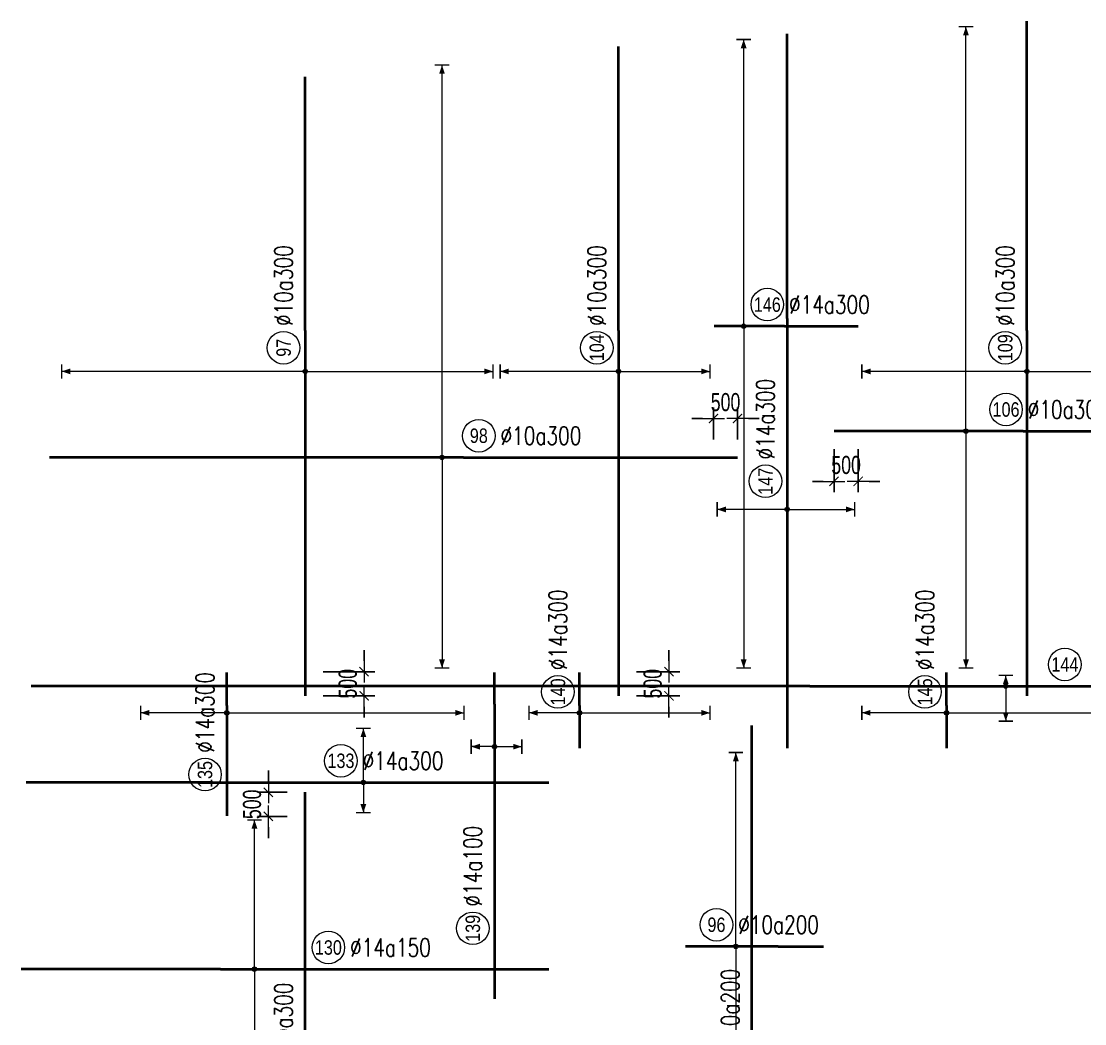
# Model space of a CAD drawing. Header units: millimetres. Extents: x -179076 to 493302, y -18667 to 80932.
# Drawn here: x 29846 to 51898, y 58000 to 78786 of the extents above; entities that cross this region are included whole.
import ezdxf
from ezdxf.enums import TextEntityAlignment as Align

# ---------------------------------------------------------------- set-up
doc = ezdxf.new("R2010")
doc.units = ezdxf.units.MM
doc.layers.get('0').update_dxf_attribs({"lineweight": 20})
doc.layers.get('Defpoints').update_dxf_attribs({"color": 151, "lineweight": 9})
for name, color, linetype, lineweight in [('$0$NDC_S_HATCH MATERIAL', 8, 'Continuous', 13), ('NDC_S_DIM', 1, 'Continuous', 15), ('NDC_S_REBAR', 4, 'Continuous', 35), ('NDC_S_VN TEXT', 7, 'Continuous', 20)]:
    doc.layers.add(name, color=color, linetype=linetype, lineweight=lineweight)
doc.styles.add('ARIAL', font='arial.ttf', dxfattribs={"width": 0.8})
doc.styles.add('NDC_DIM', font='', dxfattribs={"width": 0.75})
doc.styles.add('NDC_EN TXT', font='romans.shx', dxfattribs={"width": 0.8})
doc.styles.get('NDC_DIM').set_extended_font_data('Dotum')
doc.dimstyles.new('NDC_dim_150', dxfattribs={"dimscale": 150, "dimtxt": 2.5, "dimasz": 1.5, "dimexe": 1.5, "dimexo": 2.5, "dimgap": 1, "dimtad": 1, "dimdec": 0, "dimzin": 0, "dimdsep": 46, "dimtxsty": 'NDC_DIM', "dimblk": 'DIMMARK', "dimcen": 0.09, "dimdle": 1.2, "dimclrd": 1, "dimclre": 1, "dimclrt": 3, "dimadec": 0, "dimazin": 0, "dimtfac": 1, "dimtdec": 0, "dimtix": 1, "dimtofl": 0, "dimtmove": 0, "dimatfit": 3, "dimfxl": 8, "dimfxlon": 1, "dimtolj": 1, "dimtzin": 0, "dimarcsym": 0})

# ---------------------------------------------------------------- blocks, each defined once
blk = doc.blocks.new('DIMMARK')
at = {"layer": 'NDC_S_DIM', "color": 1}
blk.add_line((-1.5, 0), (1, 0), dxfattribs=at)
at = {"layer": 'NDC_S_DIM', "color": 2, "const_width": 0.1}
blk.add_lwpolyline([(-0.424, -0.424), (0.424, 0.424)], dxfattribs=at)
blk = doc.blocks.new('*D759')
at = {"layer": 'Defpoints', "color": 0, "transparency": 16777216}
for p in [(44700, 70550), (44200, 69742), (44700, 69742)]:
    blk.add_point(p, dxfattribs=at)
at = {"layer": 'NDC_S_DIM', "color": 1, "lineweight": -2, "transparency": 16777216}
for p, q in [((44200, 70117), (44200, 70775)), ((44700, 70117), (44700, 70775)), ((43975, 70550), (43750, 70550)), ((44925, 70550), (45150, 70550))]:
    blk.add_line(p, q, dxfattribs=at)
at = {"layer": 'NDC_S_DIM', "color": 1, "lineweight": -2, "transparency": 16777216, "xscale": 225, "yscale": 225, "zscale": 225}
blk.add_blockref('DIMMARK', (44200, 70550), dxfattribs=at)
at = {"layer": 'NDC_S_DIM', "color": 1, "lineweight": -2, "transparency": 16777216, "xscale": 225, "yscale": 225, "zscale": 225, "rotation": 180}
blk.add_blockref('DIMMARK', (44700, 70550), dxfattribs=at)
at = {"layer": 'NDC_S_DIM', "color": 3, "transparency": 16777216, "insert": (44450, 70887), "char_height": 375, "attachment_point": 5, "style": 'NDC_DIM'}
blk.add_mtext('\\A1;500', dxfattribs=at)
blk = doc.blocks.new('*D760')
at = {"layer": 'Defpoints', "color": 0, "transparency": 16777216}
for p in [(46700, 70286), (47200, 70286), (47200, 69246)]:
    blk.add_point(p, dxfattribs=at)
at = {"layer": 'NDC_S_DIM', "color": 1, "lineweight": -2, "transparency": 16777216}
for p, q in [((46700, 69911), (46700, 69021)), ((47200, 69911), (47200, 69021)), ((46475, 69246), (46250, 69246)), ((47425, 69246), (47650, 69246))]:
    blk.add_line(p, q, dxfattribs=at)
at = {"layer": 'NDC_S_DIM', "color": 1, "lineweight": -2, "transparency": 16777216, "xscale": 225, "yscale": 225, "zscale": 225}
blk.add_blockref('DIMMARK', (46700, 69246), dxfattribs=at)
at = {"layer": 'NDC_S_DIM', "color": 1, "lineweight": -2, "transparency": 16777216, "xscale": 225, "yscale": 225, "zscale": 225, "rotation": 180}
blk.add_blockref('DIMMARK', (47200, 69246), dxfattribs=at)
at = {"layer": 'NDC_S_DIM', "color": 3, "transparency": 16777216, "insert": (46950, 69584), "char_height": 375, "attachment_point": 5, "style": 'NDC_DIM'}
blk.add_mtext('\\A1;500', dxfattribs=at)
blk = doc.blocks.new('*D779')
at = {"layer": 'Defpoints', "color": 0, "transparency": 16777216}
for p in [(42230, 65299), (43277, 65299), (42230, 64799)]:
    blk.add_point(p, dxfattribs=at)
at = {"layer": 'NDC_S_DIM', "color": 1, "lineweight": -2, "transparency": 16777216}
for p, q in [((43277, 65524), (43277, 65749)), ((42605, 65299), (43502, 65299)), ((42605, 64799), (43502, 64799)), ((43277, 64574), (43277, 64349))]:
    blk.add_line(p, q, dxfattribs=at)
at = {"layer": 'NDC_S_DIM', "color": 1, "lineweight": -2, "transparency": 16777216, "xscale": 225, "yscale": 225, "zscale": 225}
for p, rotation in [((43277, 65299), 270), ((43277, 64799), 90)]:
    blk.add_blockref('DIMMARK', p, dxfattribs=dict(at, rotation=rotation))
at = {"layer": 'NDC_S_DIM', "color": 3, "transparency": 16777216, "insert": (42940, 65049), "char_height": 375, "attachment_point": 5, "rotation": 90, "style": 'NDC_DIM'}
blk.add_mtext('\\A1;500', dxfattribs=at)
blk = doc.blocks.new('*D785')
at = {"layer": 'Defpoints', "color": 0, "transparency": 16777216}
for p in [(35734, 62799), (34969, 62299), (35734, 62299)]:
    blk.add_point(p, dxfattribs=at)
at = {"layer": 'NDC_S_DIM', "color": 1, "lineweight": -2, "transparency": 16777216}
for p, q in [((34969, 63024), (34969, 63249)), ((35359, 62799), (34744, 62799)), ((35359, 62299), (34744, 62299)), ((34969, 62074), (34969, 61849))]:
    blk.add_line(p, q, dxfattribs=at)
at = {"layer": 'NDC_S_DIM', "color": 1, "lineweight": -2, "transparency": 16777216, "xscale": 225, "yscale": 225, "zscale": 225}
for p, rotation in [((34969, 62799), 270), ((34969, 62299), 90)]:
    blk.add_blockref('DIMMARK', p, dxfattribs=dict(at, rotation=rotation))
at = {"layer": 'NDC_S_DIM', "color": 3, "transparency": 16777216, "insert": (34632, 62549), "char_height": 375, "attachment_point": 5, "rotation": 90, "style": 'NDC_DIM'}
blk.add_mtext('\\A1;500', dxfattribs=at)
blk = doc.blocks.new('*D787')
at = {"layer": 'Defpoints', "color": 0, "transparency": 16777216}
for p in [(35734, 65299), (35734, 64799), (36954, 64799)]:
    blk.add_point(p, dxfattribs=at)
at = {"layer": 'NDC_S_DIM', "color": 1, "lineweight": -2, "transparency": 16777216}
for p, q in [((36954, 65524), (36954, 65749)), ((36109, 65299), (37179, 65299)), ((36109, 64799), (37179, 64799)), ((36954, 64574), (36954, 64349))]:
    blk.add_line(p, q, dxfattribs=at)
at = {"layer": 'NDC_S_DIM', "color": 1, "lineweight": -2, "transparency": 16777216, "xscale": 225, "yscale": 225, "zscale": 225}
for p, rotation in [((36954, 65299), 270), ((36954, 64799), 90)]:
    blk.add_blockref('DIMMARK', p, dxfattribs=dict(at, rotation=rotation))
at = {"layer": 'NDC_S_DIM', "color": 3, "transparency": 16777216, "insert": (36617, 65049), "char_height": 375, "attachment_point": 5, "rotation": 90, "style": 'NDC_DIM'}
blk.add_mtext('\\A1;500', dxfattribs=at)
blk = doc.blocks.new('*U751')
h = blk.add_hatch(color=6)
edge = h.paths.add_edge_path()
edge.add_arc((27.07, 0), 0.3, 0, 360)
at = {"layer": 'NDC_S_DIM', "color": 8}
for q in [(27.07, 1.49), (27.07, -4.84)]:
    blk.add_line((27.07, 0), q, dxfattribs=at)
for points in [[(26.07, 1.49, 0.2, 0.2, 0), (28.07, 1.49, 0, 0, 0)], [(26.07, -4.84, 0.2, 0.2, 0), (28.07, -4.84, 0, 0, 0)]]:
    blk.add_lwpolyline(points, format="xyseb", dxfattribs=at)
at = {"layer": 'NDC_S_DIM'}
blk.add_circle((35.24, 3), 2.25, dxfattribs=at)
at = {"layer": 'NDC_S_DIM', "color": 6}
blk.add_circle((27.07, 0), 0.3, dxfattribs=at)
at = {"layer": 'NDC_S_DIM', "color": 8}
for points in [[(26.67, 0.29), (27.07, 1.49), (27.47, 0.29)], [(26.67, -3.64), (27.07, -4.84), (27.47, -3.64)]]:
    blk.add_solid(points, dxfattribs=at)
at = {"layer": 'NDC_S_REBAR'}
for p, q in [((0, 0), (-107.67, 0)), ((-107.67, 0), (-107.67, 0)), ((0, 0), (281, 0)), ((-107.67, 0), (-107.67, 0))]:
    blk.add_line(p, q, dxfattribs=at)
at = {"layer": 'NDC_S_VN TEXT', "style": 'ARIAL', "width": 0.8}
blk.add_attdef('KHT', text='', height=2, dxfattribs=at).set_placement((35.24, 3), align=Align.MIDDLE_CENTER)
at = {"layer": 'NDC_S_VN TEXT', "color": 3, "style": 'NDC_EN TXT', "width": 0.75}
blk.add_attdef('DKT', (38.24, 1.75), '', height=2.5, dxfattribs=at)
blk = doc.blocks.new('*U752')
h = blk.add_hatch(color=6)
edge = h.paths.add_edge_path()
edge.add_arc((-7.93, 0), 0.3, 0, 360)
at = {"layer": 'NDC_S_DIM', "color": 8}
for q in [(-7.93, 55.93), (-7.93, -32.75)]:
    blk.add_line((-7.93, 0), q, dxfattribs=at)
for points in [[(-8.93, 55.93, 0.2, 0.2, 0), (-6.93, 55.93, 0, 0, 0)], [(-8.93, -32.75, 0.2, 0.2, 0), (-6.93, -32.75, 0, 0, 0)]]:
    blk.add_lwpolyline(points, format="xyseb", dxfattribs=at)
at = {"layer": 'NDC_S_DIM'}
blk.add_circle((-2.39, 3), 2.25, dxfattribs=at)
at = {"layer": 'NDC_S_DIM', "color": 6}
blk.add_circle((-7.93, 0), 0.3, dxfattribs=at)
at = {"layer": 'NDC_S_DIM', "color": 8}
for points in [[(-8.33, 54.73), (-7.93, 55.93), (-7.53, 54.73)], [(-8.33, -31.55), (-7.93, -32.75), (-7.53, -31.55)]]:
    blk.add_solid(points, dxfattribs=at)
at = {"layer": 'NDC_S_REBAR'}
for p, q in [((0, 0), (-26.16, 0)), ((-26.16, 0), (-26.16, 0)), ((0, 0), (20.5, 0)), ((20.5, 0), (20.5, 0)), ((20.5, 0), (20.5, 0)), ((-26.16, 0), (-26.16, 0))]:
    blk.add_line(p, q, dxfattribs=at)
at = {"layer": 'NDC_S_VN TEXT', "style": 'ARIAL', "width": 0.8}
blk.add_attdef('KHT', text='', height=2, dxfattribs=at).set_placement((-2.39, 3), align=Align.MIDDLE_CENTER)
at = {"layer": 'NDC_S_VN TEXT', "color": 3, "style": 'NDC_EN TXT', "width": 0.75}
blk.add_attdef('DKT', (0.61, 1.75), '', height=2.5, dxfattribs=at)
blk = doc.blocks.new('*U738')
h = blk.add_hatch(color=6)
edge = h.paths.add_edge_path()
edge.add_arc((4.7, 0), 0.3, 0, 360)
at = {"layer": 'NDC_S_DIM', "color": 8}
for q in [(4.7, 20.63), (4.7, -35.71)]:
    blk.add_line((4.7, 0), q, dxfattribs=at)
for points in [[(3.7, 20.63, 0.2, 0.2, 0), (5.7, 20.63, 0, 0, 0)], [(3.7, -35.71, 0.2, 0.2, 0), (5.7, -35.71, 0, 0, 0)]]:
    blk.add_lwpolyline(points, format="xyseb", dxfattribs=at)
at = {"layer": 'NDC_S_DIM'}
blk.add_circle((14.92, 3), 2.25, dxfattribs=at)
at = {"layer": 'NDC_S_DIM', "color": 6}
blk.add_circle((4.7, 0), 0.3, dxfattribs=at)
at = {"layer": 'NDC_S_DIM', "color": 8}
for points in [[(4.3, 19.43), (4.7, 20.63), (5.1, 19.43)], [(4.3, -34.51), (4.7, -35.71), (5.1, -34.51)]]:
    blk.add_solid(points, dxfattribs=at)
at = {"layer": 'NDC_S_REBAR'}
for p, q in [((0, 0), (-27.53, 0)), ((-27.53, 0), (-27.53, 0)), ((0, 0), (45.4, 0)), ((45.4, 0), (45.4, 0)), ((45.4, 0), (45.4, 0)), ((-27.53, 0), (-27.53, 0))]:
    blk.add_line(p, q, dxfattribs=at)
at = {"layer": 'NDC_S_VN TEXT', "style": 'ARIAL', "width": 0.8}
blk.add_attdef('KHT', text='', height=2, dxfattribs=at).set_placement((14.92, 3), align=Align.MIDDLE_CENTER)
at = {"layer": 'NDC_S_VN TEXT', "color": 3, "style": 'NDC_EN TXT', "width": 0.75}
blk.add_attdef('DKT', (17.92, 1.75), '', height=2.5, dxfattribs=at)
blk = doc.blocks.new('*U739')
h = blk.add_hatch(color=6)
edge = h.paths.add_edge_path()
edge.add_arc((-5.66, 0), 0.3, 0, 360)
at = {"layer": 'NDC_S_DIM', "color": 8}
for q in [(-5.66, 39.64), (-5.66, -47.25)]:
    blk.add_line((-5.66, 0), q, dxfattribs=at)
for points in [[(-6.66, 39.64, 0.2, 0.2, 0), (-4.66, 39.64, 0, 0, 0)], [(-6.66, -47.25, 0.2, 0.2, 0), (-4.66, -47.25, 0, 0, 0)]]:
    blk.add_lwpolyline(points, format="xyseb", dxfattribs=at)
at = {"layer": 'NDC_S_DIM'}
blk.add_circle((-2.39, 3), 2.25, dxfattribs=at)
at = {"layer": 'NDC_S_DIM', "color": 6}
blk.add_circle((-5.66, 0), 0.3, dxfattribs=at)
at = {"layer": 'NDC_S_DIM', "color": 8}
for points in [[(-6.06, 38.44), (-5.66, 39.64), (-5.26, 38.44)], [(-6.06, -46.05), (-5.66, -47.25), (-5.26, -46.05)]]:
    blk.add_solid(points, dxfattribs=at)
at = {"layer": 'NDC_S_REBAR'}
for p, q in [((0, 0), (-9.73, 0)), ((-9.73, 0), (-9.73, 0)), ((0, 0), (10.15, 0)), ((10.15, 0), (10.15, 0)), ((10.15, 0), (10.15, 0)), ((-9.73, 0), (-9.73, 0))]:
    blk.add_line(p, q, dxfattribs=at)
at = {"layer": 'NDC_S_VN TEXT', "style": 'ARIAL', "width": 0.8}
blk.add_attdef('KHT', text='', height=2, dxfattribs=at).set_placement((-2.39, 3), align=Align.MIDDLE_CENTER)
at = {"layer": 'NDC_S_VN TEXT', "color": 3, "style": 'NDC_EN TXT', "width": 0.75}
blk.add_attdef('DKT', (0.61, 1.75), '', height=2.5, dxfattribs=at)
blk = doc.blocks.new('*U730')
h = blk.add_hatch(color=6)
edge = h.paths.add_edge_path()
edge.add_arc((-5.66, 0), 0.3, 0, 360)
at = {"layer": 'NDC_S_DIM', "color": 8}
for q in [(-5.66, 16.37), (-5.66, -12.63)]:
    blk.add_line((-5.66, 0), q, dxfattribs=at)
for points in [[(-6.66, 16.37, 0.2, 0.2, 0), (-4.66, 16.37, 0, 0, 0)], [(-6.66, -12.63, 0.2, 0.2, 0), (-4.66, -12.63, 0, 0, 0)]]:
    blk.add_lwpolyline(points, format="xyseb", dxfattribs=at)
at = {"layer": 'NDC_S_DIM'}
blk.add_circle((-2.39, 3), 2.25, dxfattribs=at)
at = {"layer": 'NDC_S_DIM', "color": 6}
blk.add_circle((-5.66, 0), 0.3, dxfattribs=at)
at = {"layer": 'NDC_S_DIM', "color": 8}
for points in [[(-6.06, 15.17), (-5.66, 16.37), (-5.26, 15.17)], [(-6.06, -11.43), (-5.66, -12.63), (-5.26, -11.43)]]:
    blk.add_solid(points, dxfattribs=at)
at = {"layer": 'NDC_S_REBAR'}
for p, q in [((0, 0), (-50.5, 0)), ((-50.5, 0), (-50.5, 0)), ((0, 0), (39.27, 0)), ((39.27, 0), (39.27, 0)), ((39.27, 0), (39.27, 0)), ((-50.5, 0), (-50.5, 0))]:
    blk.add_line(p, q, dxfattribs=at)
at = {"layer": 'NDC_S_VN TEXT', "style": 'ARIAL', "width": 0.8}
blk.add_attdef('KHT', text='', height=2, dxfattribs=at).set_placement((-2.39, 3), align=Align.MIDDLE_CENTER)
at = {"layer": 'NDC_S_VN TEXT', "color": 3, "style": 'NDC_EN TXT', "width": 0.75}
blk.add_attdef('DKT', (0.61, 1.75), '', height=2.5, dxfattribs=at)
blk = doc.blocks.new('*U731')
h = blk.add_hatch(color=6)
edge = h.paths.add_edge_path()
edge.add_arc((-5.66, 0), 0.3, 0, 360)
at = {"layer": 'NDC_S_DIM', "color": 8}
for q in [(-5.66, 22.82), (-5.66, -16.18)]:
    blk.add_line((-5.66, 0), q, dxfattribs=at)
for points in [[(-6.66, 22.82, 0.2, 0.2, 0), (-4.66, 22.82, 0, 0, 0)], [(-6.66, -16.18, 0.2, 0.2, 0), (-4.66, -16.18, 0, 0, 0)]]:
    blk.add_lwpolyline(points, format="xyseb", dxfattribs=at)
at = {"layer": 'NDC_S_DIM'}
blk.add_circle((-2.39, 3), 2.25, dxfattribs=at)
at = {"layer": 'NDC_S_DIM', "color": 6}
blk.add_circle((-5.66, 0), 0.3, dxfattribs=at)
at = {"layer": 'NDC_S_DIM', "color": 8}
for points in [[(-6.06, 21.62), (-5.66, 22.82), (-5.26, 21.62)], [(-6.06, -14.98), (-5.66, -16.18), (-5.26, -14.98)]]:
    blk.add_solid(points, dxfattribs=at)
at = {"layer": 'NDC_S_REBAR'}
for p, q in [((0, 0), (-50.5, 0)), ((-50.5, 0), (-50.5, 0)), ((0, 0), (42.74, 0)), ((42.74, 0), (42.74, 0)), ((42.74, 0), (42.74, 0)), ((-50.5, 0), (-50.5, 0))]:
    blk.add_line(p, q, dxfattribs=at)
at = {"layer": 'NDC_S_VN TEXT', "style": 'ARIAL', "width": 0.8}
blk.add_attdef('KHT', text='', height=2, dxfattribs=at).set_placement((-2.39, 3), align=Align.MIDDLE_CENTER)
at = {"layer": 'NDC_S_VN TEXT', "color": 3, "style": 'NDC_EN TXT', "width": 0.75}
blk.add_attdef('DKT', (0.61, 1.75), '', height=2.5, dxfattribs=at)
blk = doc.blocks.new('*U707')
h = blk.add_hatch(color=6)
edge = h.paths.add_edge_path()
edge.add_arc((-26.39, 0), 0.3, 0, 360)
at = {"layer": 'NDC_S_DIM', "color": 8}
for q in [(-26.39, 9.68), (-26.39, -9.32)]:
    blk.add_line((-26.39, 0), q, dxfattribs=at)
for points in [[(-27.39, 9.68, 0.2, 0.2, 0), (-25.39, 9.68, 0, 0, 0)], [(-27.39, -9.32, 0.2, 0.2, 0), (-25.39, -9.32, 0, 0, 0)]]:
    blk.add_lwpolyline(points, format="xyseb", dxfattribs=at)
at = {"layer": 'NDC_S_DIM'}
blk.add_circle((-22.5, 3), 2.25, dxfattribs=at)
at = {"layer": 'NDC_S_DIM', "color": 6}
blk.add_circle((-26.39, 0), 0.3, dxfattribs=at)
at = {"layer": 'NDC_S_DIM', "color": 8}
for points in [[(-26.79, 8.48), (-26.39, 9.68), (-25.99, 8.48)], [(-26.79, -8.12), (-26.39, -9.32), (-25.99, -8.12)]]:
    blk.add_solid(points, dxfattribs=at)
at = {"layer": 'NDC_S_REBAR'}
for p, q in [((0, 0), (-59.39, 0)), ((-59.39, 0), (-59.39, 0)), ((0, 0), (39.33, 0)), ((39.33, 0), (39.33, 0)), ((39.33, 0), (39.33, 0)), ((-59.39, 0), (-59.39, 0))]:
    blk.add_line(p, q, dxfattribs=at)
at = {"layer": 'NDC_S_VN TEXT', "style": 'ARIAL', "width": 0.8}
blk.add_attdef('KHT', text='', height=2, dxfattribs=at).set_placement((-22.5, 3), align=Align.MIDDLE_CENTER)
at = {"layer": 'NDC_S_VN TEXT', "color": 3, "style": 'NDC_EN TXT', "width": 0.75}
blk.add_attdef('DKT', (-19.5, 1.75), '', height=2.5, dxfattribs=at)
blk = doc.blocks.new('*U723')
h = blk.add_hatch(color=6)
edge = h.paths.add_edge_path()
edge.add_arc((-1.02, 0), 0.3, 0, 360)
at = {"layer": 'NDC_S_DIM', "color": 8}
for q in [(-1.02, 6.99), (-1.02, -18.01)]:
    blk.add_line((-1.02, 0), q, dxfattribs=at)
for points in [[(-2.02, 6.99, 0.2, 0.2, 0), (-0.02, 6.99, 0, 0, 0)], [(-2.02, -18.01, 0.2, 0.2, 0), (-0.02, -18.01, 0, 0, 0)]]:
    blk.add_lwpolyline(points, format="xyseb", dxfattribs=at)
at = {"layer": 'NDC_S_DIM'}
blk.add_circle((1.87, 3), 2.25, dxfattribs=at)
at = {"layer": 'NDC_S_DIM', "color": 6}
blk.add_circle((-1.02, 0), 0.3, dxfattribs=at)
at = {"layer": 'NDC_S_DIM', "color": 8}
for points in [[(-1.42, 5.79), (-1.02, 6.99), (-0.62, 5.79)], [(-1.42, -16.81), (-1.02, -18.01), (-0.62, -16.81)]]:
    blk.add_solid(points, dxfattribs=at)
at = {"layer": 'NDC_S_REBAR'}
for p, q in [((0, 0), (-5.9, 0)), ((-5.9, 0), (-5.9, 0)), ((0, 0), (4.56, 0)), ((4.56, 0), (4.56, 0)), ((4.56, 0), (4.56, 0)), ((-5.9, 0), (-5.9, 0))]:
    blk.add_line(p, q, dxfattribs=at)
at = {"layer": 'NDC_S_VN TEXT', "style": 'ARIAL', "width": 0.8}
blk.add_attdef('KHT', text='', height=2, dxfattribs=at).set_placement((1.87, 3), align=Align.MIDDLE_CENTER)
at = {"layer": 'NDC_S_VN TEXT', "color": 3, "style": 'NDC_EN TXT', "width": 0.75}
blk.add_attdef('DKT', (4.87, 1.75), '', height=2.5, dxfattribs=at)
blk = doc.blocks.new('*U724')
h = blk.add_hatch(color=6)
edge = h.paths.add_edge_path()
edge.add_arc((-1.02, 0), 0.3, 0, 360)
at = {"layer": 'NDC_S_DIM', "color": 8}
for q in [(-1.02, 11.73), (-1.02, -27.27)]:
    blk.add_line((-1.02, 0), q, dxfattribs=at)
for points in [[(-2.02, 11.73, 0.2, 0.2, 0), (-0.02, 11.73, 0, 0, 0)], [(-2.02, -27.27, 0.2, 0.2, 0), (-0.02, -27.27, 0, 0, 0)]]:
    blk.add_lwpolyline(points, format="xyseb", dxfattribs=at)
at = {"layer": 'NDC_S_DIM'}
blk.add_circle((1.87, 3), 2.25, dxfattribs=at)
at = {"layer": 'NDC_S_DIM', "color": 6}
blk.add_circle((-1.02, 0), 0.3, dxfattribs=at)
at = {"layer": 'NDC_S_DIM', "color": 8}
for points in [[(-1.42, 10.53), (-1.02, 11.73), (-0.62, 10.53)], [(-1.42, -26.07), (-1.02, -27.27), (-0.62, -26.07)]]:
    blk.add_solid(points, dxfattribs=at)
at = {"layer": 'NDC_S_REBAR'}
for p, q in [((0, 0), (-5.9, 0)), ((-5.9, 0), (-5.9, 0)), ((0, 0), (4.56, 0)), ((4.56, 0), (4.56, 0)), ((4.56, 0), (4.56, 0)), ((-5.9, 0), (-5.9, 0))]:
    blk.add_line(p, q, dxfattribs=at)
at = {"layer": 'NDC_S_VN TEXT', "style": 'ARIAL', "width": 0.8}
blk.add_attdef('KHT', text='', height=2, dxfattribs=at).set_placement((1.87, 3), align=Align.MIDDLE_CENTER)
at = {"layer": 'NDC_S_VN TEXT', "color": 3, "style": 'NDC_EN TXT', "width": 0.75}
blk.add_attdef('DKT', (4.87, 1.75), '', height=2.5, dxfattribs=at)
blk = doc.blocks.new('*U698')
h = blk.add_hatch(color=6)
edge = h.paths.add_edge_path()
edge.add_arc((-2.99, 0), 0.3, 0, 360)
at = {"layer": 'NDC_S_DIM', "color": 8}
for q in [(-2.99, 54.24), (-2.99, -29.12)]:
    blk.add_line((-2.99, 0), q, dxfattribs=at)
for points in [[(-3.99, 54.24, 0.2, 0.2, 0), (-1.99, 54.24, 0, 0, 0)], [(-3.99, -29.12, 0.2, 0.2, 0), (-1.99, -29.12, 0, 0, 0)]]:
    blk.add_lwpolyline(points, format="xyseb", dxfattribs=at)
at = {"layer": 'NDC_S_DIM'}
blk.add_circle((2.1, 3), 2.25, dxfattribs=at)
at = {"layer": 'NDC_S_DIM', "color": 6}
blk.add_circle((-2.99, 0), 0.3, dxfattribs=at)
at = {"layer": 'NDC_S_DIM', "color": 8}
for points in [[(-3.39, 53.04), (-2.99, 54.24), (-2.59, 53.04)], [(-3.39, -27.92), (-2.99, -29.12), (-2.59, -27.92)]]:
    blk.add_solid(points, dxfattribs=at)
at = {"layer": 'NDC_S_REBAR'}
for p, q in [((0, 0), (-57.24, 0)), ((-57.24, 0), (-57.24, 0)), ((0, 0), (37.88, 0)), ((37.88, 0), (37.88, 0)), ((37.88, 0), (37.88, 0)), ((-57.24, 0), (-57.24, 0))]:
    blk.add_line(p, q, dxfattribs=at)
at = {"layer": 'NDC_S_VN TEXT', "style": 'ARIAL', "width": 0.8}
blk.add_attdef('KHT', text='', height=2, dxfattribs=at).set_placement((2.1, 3), align=Align.MIDDLE_CENTER)
at = {"layer": 'NDC_S_VN TEXT', "color": 3, "style": 'NDC_EN TXT', "width": 0.75}
blk.add_attdef('DKT', (5.1, 1.75), '', height=2.5, dxfattribs=at)
blk = doc.blocks.new('*U692')
h = blk.add_hatch(color=6)
edge = h.paths.add_edge_path()
edge.add_arc((-5.86, 0), 0.3, 0, 360)
at = {"layer": 'NDC_S_DIM', "color": 8}
for q in [(-5.86, 26.81), (-5.86, -48.19)]:
    blk.add_line((-5.86, 0), q, dxfattribs=at)
for points in [[(-6.86, 26.81, 0.2, 0.2, 0), (-4.86, 26.81, 0, 0, 0)], [(-6.86, -48.19, 0.2, 0.2, 0), (-4.86, -48.19, 0, 0, 0)]]:
    blk.add_lwpolyline(points, format="xyseb", dxfattribs=at)
at = {"layer": 'NDC_S_DIM'}
blk.add_circle((-8.54, 3), 2.25, dxfattribs=at)
at = {"layer": 'NDC_S_DIM', "color": 6}
blk.add_circle((-5.86, 0), 0.3, dxfattribs=at)
at = {"layer": 'NDC_S_DIM', "color": 8}
for points in [[(-6.26, 25.61), (-5.86, 26.81), (-5.46, 25.61)], [(-6.26, -46.99), (-5.86, -48.19), (-5.46, -46.99)]]:
    blk.add_solid(points, dxfattribs=at)
at = {"layer": 'NDC_S_REBAR'}
for p, q in [((0, 0), (-12.82, 0)), ((-12.82, 0), (-12.82, 0)), ((0, 0), (6.25, 0)), ((6.25, 0), (6.25, 0)), ((6.25, 0), (6.25, 0)), ((-12.82, 0), (-12.82, 0))]:
    blk.add_line(p, q, dxfattribs=at)
at = {"layer": 'NDC_S_VN TEXT', "style": 'ARIAL', "width": 0.8}
blk.add_attdef('KHT', text='', height=2, dxfattribs=at).set_placement((-8.54, 3), align=Align.MIDDLE_CENTER)
at = {"layer": 'NDC_S_VN TEXT', "color": 3, "style": 'NDC_EN TXT', "width": 0.75}
blk.add_attdef('DKT', (-5.54, 1.75), '', height=2.5, dxfattribs=at)
blk = doc.blocks.new('*U710')
h = blk.add_hatch(color=6)
edge = h.paths.add_edge_path()
edge.add_arc((-5.86, 0), 0.3, 0, 360)
at = {"layer": 'NDC_S_DIM', "color": 8}
for q in [(-5.86, 6.81), (-5.86, -7.52)]:
    blk.add_line((-5.86, 0), q, dxfattribs=at)
for points in [[(-6.86, 6.81, 0.2, 0.2, 0), (-4.86, 6.81, 0, 0, 0)], [(-6.86, -7.52, 0.2, 0.2, 0), (-4.86, -7.52, 0, 0, 0)]]:
    blk.add_lwpolyline(points, format="xyseb", dxfattribs=at)
at = {"layer": 'NDC_S_DIM'}
blk.add_circle((6.27, 3), 2.25, dxfattribs=at)
at = {"layer": 'NDC_S_DIM', "color": 6}
blk.add_circle((-5.86, 0), 0.3, dxfattribs=at)
at = {"layer": 'NDC_S_DIM', "color": 8}
for points in [[(-6.26, 5.61), (-5.86, 6.81), (-5.46, 5.61)], [(-6.26, -6.32), (-5.86, -7.52), (-5.46, -6.32)]]:
    blk.add_solid(points, dxfattribs=at)
at = {"layer": 'NDC_S_REBAR'}
for p, q in [((0, 0), (-28.4, 0)), ((-28.4, 0), (-28.4, 0)), ((0, 0), (54.07, 0)), ((54.07, 0), (54.07, 0)), ((54.07, 0), (54.07, 0)), ((-28.4, 0), (-28.4, 0))]:
    blk.add_line(p, q, dxfattribs=at)
at = {"layer": 'NDC_S_VN TEXT', "style": 'ARIAL', "width": 0.8}
blk.add_attdef('KHT', text='', height=2, dxfattribs=at).set_placement((6.27, 3), align=Align.MIDDLE_CENTER)
at = {"layer": 'NDC_S_VN TEXT', "color": 3, "style": 'NDC_EN TXT', "width": 0.75}
blk.add_attdef('DKT', (9.27, 1.75), '', height=2.5, dxfattribs=at)
blk = doc.blocks.new('*U711')
h = blk.add_hatch(color=6)
edge = h.paths.add_edge_path()
edge.add_arc((-5.66, 0), 0.3, 0, 360)
at = {"layer": 'NDC_S_DIM', "color": 8}
for q in [(-5.66, 33.69), (-5.66, -25.94)]:
    blk.add_line((-5.66, 0), q, dxfattribs=at)
for points in [[(-6.66, 33.69, 0.2, 0.2, 0), (-4.66, 33.69, 0, 0, 0)], [(-6.66, -25.94, 0.2, 0.2, 0), (-4.66, -25.94, 0, 0, 0)]]:
    blk.add_lwpolyline(points, format="xyseb", dxfattribs=at)
at = {"layer": 'NDC_S_DIM'}
blk.add_circle((-2.39, 3), 2.25, dxfattribs=at)
at = {"layer": 'NDC_S_DIM', "color": 6}
blk.add_circle((-5.66, 0), 0.3, dxfattribs=at)
at = {"layer": 'NDC_S_DIM', "color": 8}
for points in [[(-6.06, 32.49), (-5.66, 33.69), (-5.26, 32.49)], [(-6.06, -24.74), (-5.66, -25.94), (-5.26, -24.74)]]:
    blk.add_solid(points, dxfattribs=at)
at = {"layer": 'NDC_S_REBAR'}
for p, q in [((0, 0), (-50.5, 0)), ((-50.5, 0), (-50.5, 0)), ((0, 0), (35.04, 0)), ((35.04, 0), (35.04, 0)), ((35.04, 0), (35.04, 0)), ((-50.5, 0), (-50.5, 0))]:
    blk.add_line(p, q, dxfattribs=at)
at = {"layer": 'NDC_S_VN TEXT', "style": 'ARIAL', "width": 0.8}
blk.add_attdef('KHT', text='', height=2, dxfattribs=at).set_placement((-2.39, 3), align=Align.MIDDLE_CENTER)
at = {"layer": 'NDC_S_VN TEXT', "color": 3, "style": 'NDC_EN TXT', "width": 0.75}
blk.add_attdef('DKT', (0.61, 1.75), '', height=2.5, dxfattribs=at)
blk = doc.blocks.new('*U713')
h = blk.add_hatch(color=6)
edge = h.paths.add_edge_path()
edge.add_arc((-1.02, 0), 0.3, 0, 360)
at = {"layer": 'NDC_S_DIM', "color": 8}
for q in [(-1.02, 11.9), (-1.02, -32.8)]:
    blk.add_line((-1.02, 0), q, dxfattribs=at)
for points in [[(-2.02, 11.9, 0.2, 0.2, 0), (-0.02, 11.9, 0, 0, 0)], [(-2.02, -32.8, 0.2, 0.2, 0), (-0.02, -32.8, 0, 0, 0)]]:
    blk.add_lwpolyline(points, format="xyseb", dxfattribs=at)
at = {"layer": 'NDC_S_DIM'}
blk.add_circle((-9.55, 3), 2.25, dxfattribs=at)
at = {"layer": 'NDC_S_DIM', "color": 6}
blk.add_circle((-1.02, 0), 0.3, dxfattribs=at)
at = {"layer": 'NDC_S_DIM', "color": 8}
for points in [[(-1.42, 10.7), (-1.02, 11.9), (-0.62, 10.7)], [(-1.42, -31.6), (-1.02, -32.8), (-0.62, -31.6)]]:
    blk.add_solid(points, dxfattribs=at)
at = {"layer": 'NDC_S_REBAR'}
for p, q in [((0, 0), (-15.24, 0)), ((-15.24, 0), (-15.24, 0)), ((0, 0), (4.56, 0)), ((4.56, 0), (4.56, 0)), ((4.56, 0), (4.56, 0)), ((-15.24, 0), (-15.24, 0))]:
    blk.add_line(p, q, dxfattribs=at)
at = {"layer": 'NDC_S_VN TEXT', "style": 'ARIAL', "width": 0.8}
blk.add_attdef('KHT', text='', height=2, dxfattribs=at).set_placement((-9.55, 3), align=Align.MIDDLE_CENTER)
at = {"layer": 'NDC_S_VN TEXT', "color": 3, "style": 'NDC_EN TXT', "width": 0.75}
blk.add_attdef('DKT', (-6.55, 1.75), '', height=2.5, dxfattribs=at)
blk = doc.blocks.new('*U714')
h = blk.add_hatch(color=6)
edge = h.paths.add_edge_path()
edge.add_arc((-5.66, 0), 0.3, 0, 360)
at = {"layer": 'NDC_S_DIM', "color": 8}
for q in [(-5.66, 38.84), (-5.66, -21.93)]:
    blk.add_line((-5.66, 0), q, dxfattribs=at)
for points in [[(-6.66, 38.84, 0.2, 0.2, 0), (-4.66, 38.84, 0, 0, 0)], [(-6.66, -21.93, 0.2, 0.2, 0), (-4.66, -21.93, 0, 0, 0)]]:
    blk.add_lwpolyline(points, format="xyseb", dxfattribs=at)
at = {"layer": 'NDC_S_DIM'}
blk.add_circle((-2.39, 3), 2.25, dxfattribs=at)
at = {"layer": 'NDC_S_DIM', "color": 6}
blk.add_circle((-5.66, 0), 0.3, dxfattribs=at)
at = {"layer": 'NDC_S_DIM', "color": 8}
for points in [[(-6.06, 37.64), (-5.66, 38.84), (-5.26, 37.64)], [(-6.06, -20.73), (-5.66, -21.93), (-5.26, -20.73)]]:
    blk.add_solid(points, dxfattribs=at)
at = {"layer": 'NDC_S_REBAR'}
for p, q in [((0, 0), (-25.91, 0)), ((-25.91, 0), (-25.91, 0)), ((0, 0), (38.09, 0)), ((38.09, 0), (38.09, 0)), ((38.09, 0), (38.09, 0)), ((-25.91, 0), (-25.91, 0))]:
    blk.add_line(p, q, dxfattribs=at)
at = {"layer": 'NDC_S_VN TEXT', "style": 'ARIAL', "width": 0.8}
blk.add_attdef('KHT', text='', height=2, dxfattribs=at).set_placement((-2.39, 3), align=Align.MIDDLE_CENTER)
at = {"layer": 'NDC_S_VN TEXT', "color": 3, "style": 'NDC_EN TXT', "width": 0.75}
blk.add_attdef('DKT', (0.61, 1.75), '', height=2.5, dxfattribs=at)
blk = doc.blocks.new('*U716')
h = blk.add_hatch(color=6)
edge = h.paths.add_edge_path()
edge.add_arc((20.84, 0), 0.3, 0, 360)
at = {"layer": 'NDC_S_DIM', "color": 8}
for q in [(20.84, 7.48), (20.84, -4.19)]:
    blk.add_line((20.84, 0), q, dxfattribs=at)
for points in [[(19.84, 7.48, 0.2, 0.2, 0), (21.84, 7.48, 0, 0, 0)], [(19.84, -4.19, 0.2, 0.2, 0), (21.84, -4.19, 0, 0, 0)]]:
    blk.add_lwpolyline(points, format="xyseb", dxfattribs=at)
at = {"layer": 'NDC_S_DIM'}
blk.add_circle((17.74, 3), 2.25, dxfattribs=at)
at = {"layer": 'NDC_S_DIM', "color": 6}
blk.add_circle((20.84, 0), 0.3, dxfattribs=at)
at = {"layer": 'NDC_S_DIM', "color": 8}
for points in [[(20.44, 6.28), (20.84, 7.48), (21.24, 6.28)], [(20.44, -2.99), (20.84, -4.19), (21.24, -2.99)]]:
    blk.add_solid(points, dxfattribs=at)
at = {"layer": 'NDC_S_REBAR'}
for p, q in [((0, 0), (-25.77, 0)), ((-25.77, 0), (-25.77, 0)), ((0, 0), (46.48, 0)), ((46.48, 0), (46.48, 0)), ((46.48, 0), (46.48, 0)), ((-25.77, 0), (-25.77, 0))]:
    blk.add_line(p, q, dxfattribs=at)
at = {"layer": 'NDC_S_VN TEXT', "style": 'ARIAL', "width": 0.8}
blk.add_attdef('KHT', text='', height=2, dxfattribs=at).set_placement((17.74, 3), align=Align.MIDDLE_CENTER)
at = {"layer": 'NDC_S_VN TEXT', "color": 3, "style": 'NDC_EN TXT', "width": 0.75}
blk.add_attdef('DKT', (20.74, 1.75), '', height=2.5, dxfattribs=at)
blk = doc.blocks.new('*U744')
h = blk.add_hatch(color=6)
edge = h.paths.add_edge_path()
edge.add_arc((-5.86, 0), 0.3, 0, 360)
at = {"layer": 'NDC_S_DIM', "color": 8}
for q in [(-5.86, 3.22), (-5.86, -3.78)]:
    blk.add_line((-5.86, 0), q, dxfattribs=at)
for points in [[(-6.86, 3.22, 0.2, 0.2, 0), (-4.86, 3.22, 0, 0, 0)], [(-6.86, -3.78, 0.2, 0.2, 0), (-4.86, -3.78, 0, 0, 0)]]:
    blk.add_lwpolyline(points, format="xyseb", dxfattribs=at)
at = {"layer": 'NDC_S_DIM'}
blk.add_circle((-30.97, 3), 2.25, dxfattribs=at)
at = {"layer": 'NDC_S_DIM', "color": 6}
blk.add_circle((-5.86, 0), 0.3, dxfattribs=at)
at = {"layer": 'NDC_S_DIM', "color": 8}
for points in [[(-6.26, 2.02), (-5.86, 3.22), (-5.46, 2.02)], [(-6.26, -2.58), (-5.86, -3.78), (-5.46, -2.58)]]:
    blk.add_solid(points, dxfattribs=at)
at = {"layer": 'NDC_S_REBAR'}
for p, q in [((0, 0), (-40.73, 0)), ((-40.73, 0), (-40.73, 0)), ((0, 0), (4.4, 0)), ((4.4, 0), (4.4, 0)), ((4.4, 0), (4.4, 0)), ((-40.73, 0), (-40.73, 0))]:
    blk.add_line(p, q, dxfattribs=at)
at = {"layer": 'NDC_S_VN TEXT', "style": 'ARIAL', "width": 0.8}
blk.add_attdef('KHT', text='', height=2, dxfattribs=at).set_placement((-30.97, 3), align=Align.MIDDLE_CENTER)
at = {"layer": 'NDC_S_VN TEXT', "color": 3, "style": 'NDC_EN TXT', "width": 0.75}
blk.add_attdef('DKT', (-27.97, 1.75), '', height=2.5, dxfattribs=at)

msp = doc.modelspace()

# ---------------------------------------------------------------- hatches: boundary and pattern name
at = {"layer": '$0$NDC_S_HATCH MATERIAL'}
h = msp.add_hatch(dxfattribs=at)
h.set_pattern_fill('HEX', color=256, scale=1000)
h.paths.add_polyline_path([(45700, 63700), (44450, 63700), (43900, 63700), (43900, 53650), (43900, 52300), (44450, 52300), (45700, 52300)])

# ---------------------------------------------------------------- block references
at = {"xscale": 150, "yscale": 150, "zscale": 150, "rotation": 90}
for name, p, values in [('*U731', (50699.2, 72374.9), {'KHT': '109', 'DKT': '%%C10a300'}), ('*U707', (45728.2, 72623.2), {'KHT': '147', 'DKT': '%%c14a300'}), ('*U730', (42230.9, 72374.9), {'KHT': '104', 'DKT': '%%C10a300'}), ('*U711', (35735.1, 72374.9), {'KHT': '97', 'DKT': '%%C10a300'}), ('*U723', (41424.2, 64599.9), {'KHT': '140', 'DKT': '%%c14a300'}), ('*U724', (49034.9, 64599.9), {'KHT': '145', 'DKT': '%%c14a300'}), ('*U713', (34105.7, 64599.9), {'KHT': '135', 'DKT': '%%c14a300'}), ('*U744', (39659.1, 64624.2), {'KHT': '139', 'DKT': '%%C14a100'}), ('*U710', (44997, 56074.2), {'KHT': '93', 'DKT': '%%C10a200'}), ('*U714', (35735.1, 57085.7), {'KHT': '86', 'DKT': '%%C10a300'})]:
    msp.add_blockref(name, p, dxfattribs=at).add_auto_attribs(values)
at = {"xscale": 150, "yscale": 150, "zscale": 150}
for name, p, values in [('*U752', (50625.1, 70286.3), {'KHT': '106', 'DKT': '%%C10a300'}), ('*U739', (45674.9, 72461.4), {'KHT': '146', 'DKT': '%%c14a300'}), ('*U698', (39018.9, 69742.1), {'KHT': '98', 'DKT': '%%C10a300'}), ('*U716', (33813.3, 63002.7), {'KHT': '133', 'DKT': '%%c14a300'}), ('*U692', (45542.5, 59602.4), {'KHT': '96', 'DKT': '%%C10a200'}), ('*U738', (33975.8, 59130.8), {'KHT': '130', 'DKT': '%%C14a150'})]:
    msp.add_blockref(name, p, dxfattribs=at).add_auto_attribs(values)
ref = msp.add_blockref('*U751', (46200.6, 65000.3), dxfattribs=dict(xscale=150, yscale=150, zscale=150))
ref.add_attrib('KHT', '144', dxfattribs={"layer": 'NDC_S_VN TEXT', "height": 300, "style": 'ARIAL', "width": 0.8}).set_placement((51486.5, 65450.3), align=Align.MIDDLE_CENTER)

# ---------------------------------------------------------------- dimensions: what is measured, and where the dimension line sits
at = {"layer": 'NDC_S_DIM'}
for base, p1, p2, picture, middle in [((44700, 70549.7), (44200, 69742.1), (44700, 69742.1), '*D759', (44450, 70887.2)), ((47200, 69246.5), (46700, 70286.3), (47200, 70286.3), '*D760', (46950, 69584))]:
    dim = msp.add_linear_dim(base=base, p1=p1, p2=p2, dimstyle='NDC_dim_150', dxfattribs=at)
    dim.commit()
    dim.dimension.update_dxf_attribs({"geometry": picture, "text_midpoint": middle})
for base, p1, p2, picture, middle in [((36954.3, 64799.2), (35734.3, 65299.2), (35734.3, 64799.2), '*D787', (36616.8, 65049.2)), ((43277.1, 65299.2), (42230.1, 64799.2), (42230.1, 65299.2), '*D779', (42939.6, 65049.2)), ((34969.3, 62299.2), (35734.3, 62799.2), (35734.3, 62299.2), '*D785', (34631.8, 62549.2))]:
    dim = msp.add_linear_dim(base=base, p1=p1, p2=p2, angle=90, dimstyle='NDC_dim_150', dxfattribs=at)
    dim.commit()
    dim.dimension.update_dxf_attribs({"geometry": picture, "text_midpoint": middle})

doc.saveas('drawing.dxf')
